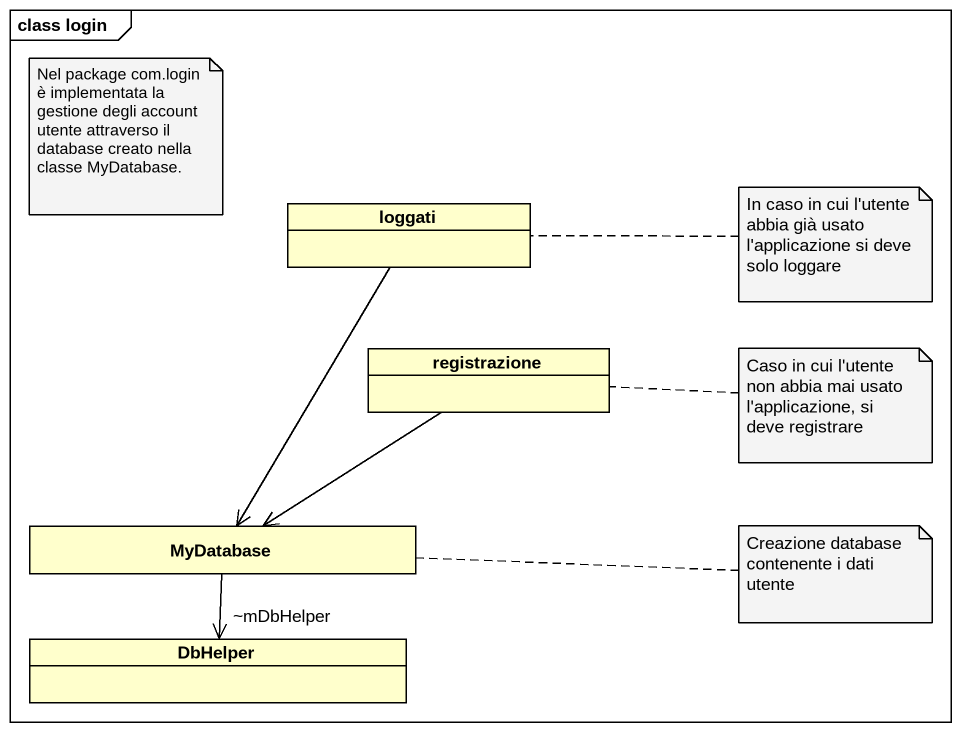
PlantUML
@startuml
mainframe class login
hide circle
hide empty members
class loggati
class registrazione
class MyDatabase
class DbHelper
MyDatabase <-up- loggati
MyDatabase <-up- registrazione
MyDatabase --> "~mDbHelper" DbHelper
note as N1
  Nel package com.login è implementata la gestione degli account utente attraverso il database creato nella classe MyDatabase.
end note
note right of loggati : In caso in cui l'utente abbia già usato l'applicazione si deve solo loggare
note right of registrazione : Caso in cui l'utente non abbia mai usato l'applicazione, si deve registrare
note right of MyDatabase : Creazione database contenente i dati utente
@enduml
